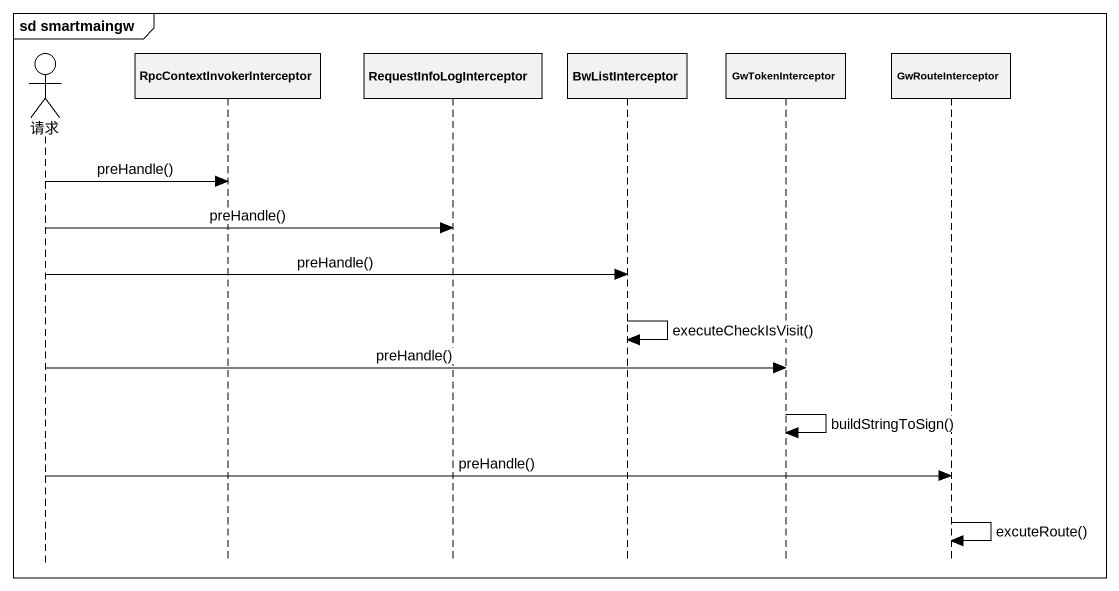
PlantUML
@startuml
mainframe sd smartmaingw
hide footbox
actor 请求
participant RpcContextInvokerInterceptor
participant RequestInfoLogInterceptor
participant BwListInterceptor
participant GwTokenInterceptor
participant GwRouteInterceptor

请求 -> RpcContextInvokerInterceptor : preHandle()
请求 -> RequestInfoLogInterceptor : preHandle()
请求 -> BwListInterceptor : preHandle()
BwListInterceptor -> BwListInterceptor : executeCheckIsVisit()
请求 -> GwTokenInterceptor : preHandle()
GwTokenInterceptor -> GwTokenInterceptor : buildStringToSign()
请求 -> GwRouteInterceptor : preHandle()
GwRouteInterceptor -> GwRouteInterceptor : excuteRoute()
@enduml
